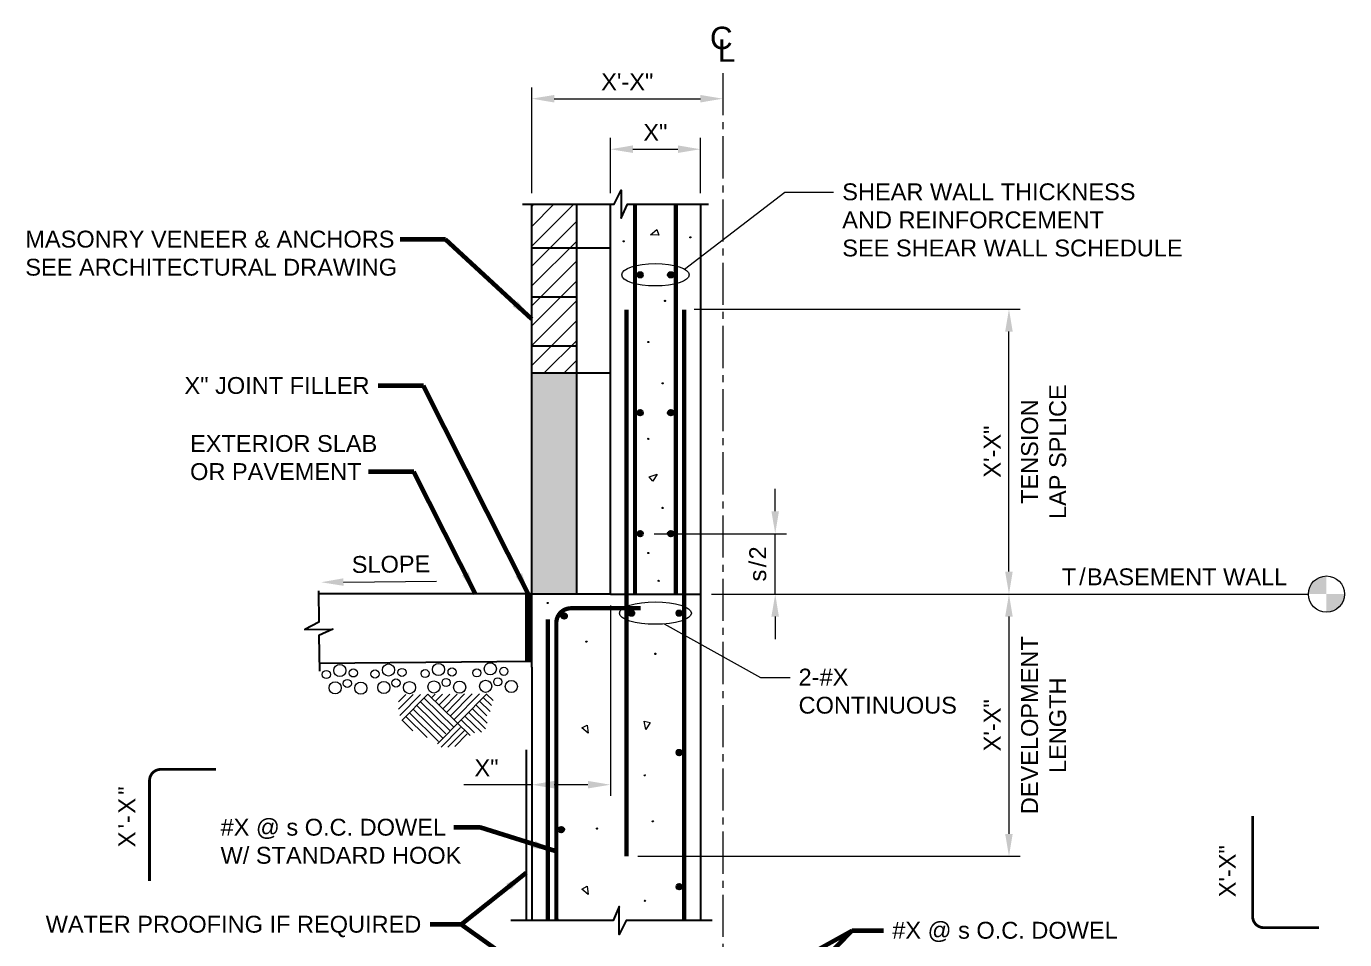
# Model space of a CAD drawing. Header units: inches. Extents: x -1073 to -933, y 1778 to 1941.
# Drawn here: x -1060.3 to -943, y 1860 to 1941.2 of the extents above; entities that cross this region are included whole.
import ezdxf

# ---------------------------------------------------------------- set-up
doc = ezdxf.new("R2010")
doc.units = ezdxf.units.IN
doc.header["$LTSCALE"] = 5
doc.header["$MEASUREMENT"] = 0
for name, pattern in [('CENTER', [2, 1.25, -0.25, 0.25, -0.25]), ('CENTER2', [1.125, 0.75, -0.125, 0.125, -0.125]), ('HIDDEN', [0.375, 0.25, -0.125])]:
    doc.linetypes.add(name, pattern=pattern)
for name, color, linetype, lineweight in [('S-ANNO-DIMS', 1, 'Continuous', 20), ('S-ANNO-TEXT', 7, 'Continuous', 20), ('S-DETL', 3, 'Continuous', 30), ('S-DETL-PATT', 7, 'Continuous', 15), ('S-GRID', 9, 'CENTER', 20)]:
    doc.layers.add(name, color=color, linetype=linetype, lineweight=lineweight)
doc.styles.add('Romans', font='arial.ttf')
doc.dimstyles.get("Standard").update_dxf_attribs({"dimtxt": 0.18, "dimasz": 0.18, "dimexe": 0.18, "dimexo": 0.0625, "dimgap": 0.09, "dimtad": 0, "dimtih": 1, "dimtoh": 1, "dimdec": 4, "dimzin": 0, "dimdsep": 46, "dimtxsty": 'Standard', "dimcen": 0.09, "dimadec": 0, "dimazin": 0, "dimtfac": 1, "dimtdec": 4, "dimtofl": 0, "dimtmove": 0, "dimatfit": 3, "dimfxl": 1, "dimtolj": 1, "dimtzin": 0, "dimarcsym": 0})

# ---------------------------------------------------------------- blocks, each defined once
blk = doc.blocks.new('*D0')
at = {"layer": 'Defpoints', "color": 0, "transparency": 16777216}
for p in [(-1008.35, 1890.71), (-1008.35, 1873.75), (-1015.35, 1861.67)]:
    blk.add_point(p, dxfattribs=at)
at = {"layer": 'S-ANNO-DIMS', "transparency": 16777216}
for p, q in [((-1008.35, 1889.71), (-1008.35, 1872.75)), ((-1015.35, 1873.75), (-1021.38, 1873.75)), ((-1010.35, 1873.75), (-1013.35, 1873.75))]:
    blk.add_line(p, q, dxfattribs=at)
for points in [[(-1013.35, 1874.09), (-1013.35, 1873.42), (-1015.35, 1873.75)], [(-1010.35, 1874.09), (-1010.35, 1873.42), (-1008.35, 1873.75)]]:
    blk.add_solid(points, dxfattribs=at)
at = {"layer": 'S-ANNO-DIMS', "transparency": 16777216, "insert": (-1019.37, 1875.25), "char_height": 1.5, "attachment_point": 5, "style": 'Romans'}
blk.add_mtext('\\A1;X"', dxfattribs=at)
blk = doc.blocks.new('*D3')
at = {"layer": 'Defpoints', "color": 0, "transparency": 16777216}
for p in [(-998.35, 1934.8), (-998.35, 1930.25), (-1015.35, 1925.4)]:
    blk.add_point(p, dxfattribs=at)
at = {"layer": 'S-ANNO-DIMS', "transparency": 16777216}
for p, q in [((-1015.35, 1926.4), (-1015.35, 1935.8)), ((-1013.35, 1934.8), (-1000.35, 1934.8))]:
    blk.add_line(p, q, dxfattribs=at)
for points in [[(-1013.35, 1935.13), (-1013.35, 1934.46), (-1015.35, 1934.8)], [(-1000.35, 1935.13), (-1000.35, 1934.46), (-998.35, 1934.8)]]:
    blk.add_solid(points, dxfattribs=at)
at = {"layer": 'S-ANNO-DIMS', "transparency": 16777216, "insert": (-1006.85, 1936.3), "char_height": 1.5, "attachment_point": 5, "style": 'Romans'}
blk.add_mtext('\\A1;X\'-X"', dxfattribs=at)
blk = doc.blocks.new('*D4')
at = {"layer": 'Defpoints', "color": 0, "transparency": 16777216}
for p in [(-1000.35, 1930.3), (-1008.35, 1925.4), (-1000.35, 1925.4)]:
    blk.add_point(p, dxfattribs=at)
at = {"layer": 'S-ANNO-DIMS', "transparency": 16777216}
for p, q in [((-1008.35, 1926.4), (-1008.35, 1931.3)), ((-1000.35, 1926.4), (-1000.35, 1931.3)), ((-1006.35, 1930.3), (-1002.35, 1930.3))]:
    blk.add_line(p, q, dxfattribs=at)
for points in [[(-1006.35, 1930.64), (-1006.35, 1929.97), (-1008.35, 1930.3)], [(-1002.35, 1930.64), (-1002.35, 1929.97), (-1000.35, 1930.3)]]:
    blk.add_solid(points, dxfattribs=at)
at = {"layer": 'S-ANNO-DIMS', "transparency": 16777216, "insert": (-1004.35, 1931.8), "char_height": 1.5, "attachment_point": 5, "style": 'Romans'}
blk.add_mtext('\\A1;X"', dxfattribs=at)
blk = doc.blocks.new('*D5')
at = {"layer": 'Defpoints', "color": 0, "transparency": 16777216}
for p in [(-1000.35, 1890.71), (-1006.91, 1867.38), (-972.9, 1867.38)]:
    blk.add_point(p, dxfattribs=at)
at = {"layer": 'S-ANNO-DIMS', "transparency": 16777216}
for p, q in [((-999.35, 1890.71), (-971.9, 1890.71)), ((-972.9, 1888.71), (-972.9, 1869.38)), ((-1005.91, 1867.38), (-971.9, 1867.38))]:
    blk.add_line(p, q, dxfattribs=at)
for points in [[(-973.24, 1888.71), (-972.57, 1888.71), (-972.9, 1890.71)], [(-973.24, 1869.38), (-972.57, 1869.38), (-972.9, 1867.38)]]:
    blk.add_solid(points, dxfattribs=at)
at = {"layer": 'S-ANNO-DIMS', "transparency": 16777216, "insert": (-974.4, 1879.04), "char_height": 1.5, "attachment_point": 5, "rotation": 90, "style": 'Romans'}
blk.add_mtext('\\A1;X\'-X"', dxfattribs=at)
blk = doc.blocks.new('*D7')
at = {"layer": 'Defpoints', "color": 0, "transparency": 16777216}
for p in [(-1001.9, 1916.07), (-972.9, 1916.07), (-1000.35, 1890.71)]:
    blk.add_point(p, dxfattribs=at)
at = {"layer": 'S-ANNO-DIMS', "transparency": 16777216}
for p, q in [((-1000.9, 1916.07), (-971.9, 1916.07)), ((-972.9, 1892.71), (-972.9, 1914.07)), ((-999.35, 1890.71), (-971.9, 1890.71))]:
    blk.add_line(p, q, dxfattribs=at)
for points in [[(-973.24, 1914.07), (-972.57, 1914.07), (-972.9, 1916.07)], [(-973.24, 1892.71), (-972.57, 1892.71), (-972.9, 1890.71)]]:
    blk.add_solid(points, dxfattribs=at)
at = {"layer": 'S-ANNO-DIMS', "transparency": 16777216, "insert": (-974.4, 1903.39), "char_height": 1.5, "attachment_point": 5, "rotation": 90, "style": 'Romans'}
blk.add_mtext('\\A1;X\'-X"', dxfattribs=at)
blk = doc.blocks.new('*D8')
at = {"layer": 'Defpoints', "color": 0, "transparency": 16777216}
for p in [(-1005.46, 1896.09), (-993.69, 1896.09), (-1000.35, 1890.71)]:
    blk.add_point(p, dxfattribs=at)
at = {"layer": 'S-ANNO-DIMS', "transparency": 16777216}
for p, q in [((-993.69, 1898.09), (-993.69, 1900.09)), ((-1004.46, 1896.09), (-992.69, 1896.09)), ((-993.69, 1890.71), (-993.69, 1896.09)), ((-999.35, 1890.71), (-992.69, 1890.71)), ((-993.69, 1888.71), (-993.69, 1886.71))]:
    blk.add_line(p, q, dxfattribs=at)
for points in [[(-994.03, 1898.09), (-993.36, 1898.09), (-993.69, 1896.09)], [(-994.03, 1888.71), (-993.36, 1888.71), (-993.69, 1890.71)]]:
    blk.add_solid(points, dxfattribs=at)
at = {"layer": 'S-ANNO-DIMS', "transparency": 16777216, "insert": (-995.24, 1893.4), "char_height": 1.5, "attachment_point": 5, "rotation": 90, "style": 'Romans'}
blk.add_mtext('\\A1;{\\T1.2;s/}2', dxfattribs=at)

msp = doc.modelspace()

# ---------------------------------------------------------------- hatches: boundary and pattern name
at = {"layer": 'S-ANNO-TEXT'}
h = msp.add_hatch(color=256, dxfattribs=at)
h.dxf.hatch_style = 1
h.paths.add_polyline_path([(-944.6606414, 1892.3251662, 0.4142135624), (-946.2742155, 1890.7115921), (-944.6606414, 1890.7115921)])
h = msp.add_hatch(color=256, dxfattribs=at)
h.dxf.hatch_style = 1
h.paths.add_polyline_path([(-943.0466781, 1890.7103183), (-944.6602522, 1890.7103183), (-944.6602522, 1889.0967442, 0.4142135624)])
at = {"layer": 'S-DETL'}
h = msp.add_hatch(color=256, dxfattribs=at)
h.dxf.hatch_style = 1
h.paths.add_polyline_path([(-1005.9643884, 1919.1239654, 1), (-1005.4643884, 1919.1239654, 1)])
h = msp.add_hatch(color=256, dxfattribs=at)
h.dxf.hatch_style = 1
h.paths.add_polyline_path([(-1002.7316068, 1919.1239654, -1), (-1003.2316068, 1919.1239654, -1)])
h = msp.add_hatch(color=256, dxfattribs=at)
h.dxf.hatch_style = 1
h.paths.add_polyline_path([(-1005.9643884, 1906.8522851, 1), (-1005.4643884, 1906.8522851, 1)])
h = msp.add_hatch(color=256, dxfattribs=at)
h.dxf.hatch_style = 1
h.paths.add_polyline_path([(-1002.7316068, 1906.8522851, -1), (-1003.2316068, 1906.8522851, -1)])
h = msp.add_hatch(color=256, dxfattribs=at)
h.dxf.hatch_style = 1
h.paths.add_polyline_path([(-1005.9643884, 1896.0918231, 1), (-1005.4643884, 1896.0918231, 1)])
h = msp.add_hatch(color=256, dxfattribs=at)
h.dxf.hatch_style = 1
h.paths.add_polyline_path([(-1002.7316068, 1896.0918231, -1), (-1003.2316068, 1896.0918231, -1)])
h = msp.add_hatch(color=256, dxfattribs=at)
h.dxf.hatch_style = 1
h.paths.add_polyline_path([(-1012.7167149, 1888.7613056, 1), (-1012.2167149, 1888.7613056, 1)])
h = msp.add_hatch(color=256, dxfattribs=at)
h.dxf.hatch_style = 1
h.paths.add_polyline_path([(-1006.7229976, 1889.0176935, 1), (-1006.2229976, 1889.0176935, 1)])
h = msp.add_hatch(color=256, dxfattribs=at)
h.dxf.hatch_style = 1
h.paths.add_polyline_path([(-1006.7229976, 1889.0176935, 1), (-1006.2229976, 1889.0176935, 1)])
h = msp.add_hatch(color=256, dxfattribs=at)
h.dxf.hatch_style = 1
h.paths.add_polyline_path([(-1002.4729976, 1889.0176935, 1), (-1001.9729976, 1889.0176935, 1)])
h = msp.add_hatch(color=256, dxfattribs=at)
h.dxf.hatch_style = 1
h.paths.add_polyline_path([(-1002.4729976, 1876.6154098, 1), (-1001.9729976, 1876.6154098, 1)])
h = msp.add_hatch(color=256, dxfattribs=at)
h.dxf.hatch_style = 1
h.paths.add_polyline_path([(-1012.4689961, 1869.7549559, -1), (-1012.9689961, 1869.7549559, -1)])
h = msp.add_hatch(color=256, dxfattribs=at)
h.dxf.hatch_style = 1
h.paths.add_polyline_path([(-1002.4729976, 1864.6735598, 1), (-1001.9729976, 1864.6735598, 1)])
at = {"layer": 'S-DETL-PATT'}
h = msp.add_hatch(dxfattribs=at)
h.set_pattern_fill('ANSI31', color=256, scale=10)
h.set_pattern_definition([(45, (-1566.9352, 2641.1052), (-0.8838835, 0.8838835), [])])
h.paths.add_polyline_path([(-1015.3479976, 1910.3814564), (-1011.3479976, 1910.3814564), (-1011.3479976, 1925.400086), (-1015.3479976, 1925.400086)])
h = msp.add_hatch(dxfattribs=at)
h.set_pattern_fill('AR-SAND', color=256, scale=0.25)
h.set_pattern_definition([(37.5, (0, 0), (-0.01574834, 0.48170594), [0, -0.38, 0, -0.425, 0, -0.40625]), (7.5, (0, 0), (0.44244418, 0.70553652), [0, -0.205, 0, -0.3425, 0, -0.13125]), (327.5, (-0.3075, 0), (0.778535465, 0.00141476), [0, -0.125, 0, -0.45, 0, -0.5875]), (317.5, (-0.3075, 0), (0.75153165, 0.2194189), [0, -0.0625, 0, -0.295, 0, -0.3375])])
h.paths.add_polyline_path([(-1011.3479976, 1910.3814564), (-1015.3479976, 1910.3814564), (-1015.3479976, 1890.7115921), (-1011.3479976, 1890.7115921)])

# ---------------------------------------------------------------- linework, layer by layer
at = {"layer": 'S-ANNO-TEXT'}
msp.add_line((-999.3479976, 1890.7115921), (-946.2742155, 1890.7115921), dxfattribs=at)
for points in [[(-1001.7689415, 1919.6314306), (-992.8273353, 1926.4867006), (-988.5056557, 1926.4867006)], [(-1032.0898255, 1891.7850956), (-1023.8084598, 1891.8615846)], [(-1003.5568186, 1888.0551109), (-995.0065502, 1883.3029938), (-992.3630691, 1883.3027037)]]:
    msp.add_lwpolyline(points, dxfattribs=at)
msp.add_circle((-944.6606414, 1890.7115921), 1.6135741, dxfattribs=at)
for centre, major_axis, ratio in [((-1004.3479976, 1919.1239654), (-3, 0), 0.3311416948), ((-1004.3479976, 1889.0176935), (-3.2, 0), 0.3104453389)]:
    msp.add_ellipse(centre, major_axis=major_axis, ratio=ratio, dxfattribs=at)
msp.add_solid([(-1032.0867469, 1891.4517765), (-1034.0897402, 1891.7666238), (-1032.0929041, 1892.1184147)], dxfattribs=at)
at = {"layer": 'S-DETL', "linetype": 'Continuous'}
for p, q in [((-1015.3479976, 1884.2115921), (-1015.3479976, 1925.400086)), ((-1011.3479976, 1890.7115921), (-1011.3479976, 1925.400086)), ((-1008.3479976, 1890.7115921), (-1008.3479976, 1925.400086)), ((-1003.7614229, 1925.400086), (-1003.2614229, 1925.400086)), ((-1000.3479976, 1925.400086), (-1000.3479976, 1861.6655429)), ((-1008.3479976, 1921.5006036), (-1015.3479976, 1921.5006036)), ((-1011.3479976, 1917.1378876), (-1015.3479976, 1917.1378876)), ((-1011.3479976, 1912.7751717), (-1015.3479976, 1912.7751717)), ((-1008.3479976, 1910.3814564), (-1015.3479976, 1910.3814564)), ((-1015.3479976, 1890.724285), (-1034.303181, 1890.724285)), ((-1015.8479976, 1884.724285), (-1015.8479976, 1890.724285)), ((-1015.7229976, 1884.724285), (-1015.7229976, 1890.647594)), ((-1015.5979976, 1884.724285), (-1015.5979976, 1890.6357298)), ((-1015.4729976, 1884.724285), (-1015.4729976, 1890.647594)), ((-1008.3479976, 1890.7115921), (-1015.3479976, 1890.7115921)), ((-1008.3479976, 1890.7115921), (-1000.3479976, 1890.7115921)), ((-1015.2894559, 1884.7245704), (-1034.2437384, 1884.5397717)), ((-1015.3479976, 1884.2115921), (-1015.3479976, 1861.6655429)), ((-1015.3479976, 1884.2115921), (-1015.3479976, 1861.6655429)), ((-1015.8479976, 1876.86073), (-1015.8479976, 1861.6655429))]:
    msp.add_line(p, q, dxfattribs=at)
at = {"layer": 'S-DETL'}
msp.add_line((-1012.3479976, 1921.5006036), (-1015.3479976, 1921.5006036), dxfattribs=at)
at = {"layer": 'S-DETL', "linetype": 'Continuous'}
for points in [[(-1016.1788899, 1925.400086), (-1008.0131661, 1925.400086), (-1007.3909812, 1926.6444558), (-1007.3909812, 1924.1557162), (-1006.8441194, 1925.400086), (-999.6321, 1925.400086)], [(-1034.3066191, 1890.9892718), (-1034.279478, 1888.2054769), (-1035.5177228, 1887.5711899), (-1033.0291015, 1887.5954532), (-1034.2680806, 1887.0364857), (-1034.2369304, 1883.8414953)], [(-999.2902376, 1861.6655429), (-1006.9413918, 1861.6655429), (-1007.5635767, 1860.4211731), (-1007.5635767, 1862.9099127), (-1008.1104385, 1861.6655429), (-1017.1969932, 1861.6655429)]]:
    msp.add_lwpolyline(points, dxfattribs=at)
at = {"layer": 'S-DETL', "const_width": 0.375}
for points in [[(-1006.1604976, 1925.400086), (-1006.1604976, 1890.7115921)], [(-1002.5228476, 1925.400086), (-1002.5228476, 1890.7115921)], [(-1006.9104976, 1867.3784029), (-1006.9104976, 1916.0386514)], [(-1001.7854976, 1916.0386514), (-1001.7854976, 1861.6389896)], [(-1013.9104976, 1861.6655429), (-1013.9104976, 1888.4551935)]]:
    msp.add_lwpolyline(points, dxfattribs=at)
msp.add_lwpolyline([(-1013.1537159, 1861.6655429), (-1013.16039, 1888.1422424, -0.4143142295), (-1011.8478901, 1889.4551935), (-1005.6504049, 1889.4551935)], format="xyb", dxfattribs=at)
at = {"layer": 'S-DETL', "lineweight": 25, "const_width": 0.25}
for points in [[(-1049.3409074, 1865.1814571), (-1049.3409074, 1874.1156229, -0.4142135624), (-1048.3409074, 1875.1156229), (-1043.4287095, 1875.1156229)], [(-951.2304526, 1870.9654553), (-951.2304526, 1862.0312895, 0.4142135624), (-950.2304526, 1861.0312895), (-945.3182547, 1861.0312895)]]:
    msp.add_lwpolyline(points, format="xyb", dxfattribs=at)
at = {"layer": 'S-DETL'}
for centre in [(-1005.7143884, 1919.1239654), (-1002.9816068, 1919.1239654), (-1005.7143884, 1906.8522851), (-1002.9816068, 1906.8522851), (-1005.7143884, 1896.0918231), (-1002.9816068, 1896.0918231), (-1012.4667149, 1888.7613056), (-1006.4729976, 1889.0176935), (-1006.4729976, 1889.0176935), (-1002.2229976, 1889.0176935), (-1002.2229976, 1876.6154098), (-1012.7189961, 1869.7549559), (-1002.2229976, 1864.6735598)]:
    msp.add_circle(centre, 0.25, dxfattribs=at)
at = {"layer": 'S-DETL', "linetype": 'Continuous'}
msp.add_ellipse((-1015.5979976, 1890.724285), major_axis=(0.25, 0), ratio=0.3542207071, start_param=3.1415926536, end_param=6.2831853072, dxfattribs=at)
at = {"layer": 'S-DETL-PATT'}
for p, q in [((-1023.7174553, 1877.3920105), (-1019.3472369, 1881.8482846)), ((-1022.6053601, 1879.849955), (-1020.6581548, 1881.8355035)), ((-1022.2744354, 1879.5254208), (-1020.0026958, 1881.841894)), ((-1027.206354, 1881.1161392), (-1026.5572856, 1881.7779887)), ((-1027.1999635, 1880.4606802), (-1025.9018266, 1881.7843793)), ((-1027.0840427, 1879.9169084), (-1025.2463676, 1881.7907698)), ((-1026.8881647, 1879.4546681), (-1024.5909087, 1881.7971603)), ((-1025.5645113, 1880.8043861), (-1022.9812382, 1878.2709907)), ((-1025.2399771, 1881.1353108), (-1022.5878469, 1878.5343962)), ((-1024.9154429, 1881.4662356), (-1022.280529, 1878.8822048)), ((-1024.5909087, 1881.7971603), (-1020.8371216, 1878.1158632)), ((-1024.2599839, 1881.4726261), (-1023.9354497, 1881.8035509)), ((-1023.9290592, 1881.1480919), (-1023.2799907, 1881.8099414)), ((-1023.5981344, 1880.8235577), (-1022.6245317, 1881.8163319)), ((-1023.2672096, 1880.4990234), (-1021.9690728, 1881.8227224)), ((-1022.9362849, 1880.1744892), (-1021.3136138, 1881.829113)), ((-1020.3208395, 1880.8555103), (-1019.3280653, 1879.8819077)), ((-1019.9963053, 1881.1864351), (-1019.0448386, 1880.2533342)), ((-1019.6717711, 1881.5173598), (-1018.9268677, 1880.7868332)), ((-1019.3790412, 1881.815854), (-1018.7890602, 1881.237258)), ((-1026.538114, 1879.8116118), (-1024.6433794, 1877.9534586)), ((-1026.2135798, 1880.1425365), (-1023.6303066, 1877.6091412)), ((-1025.8890456, 1880.4734613), (-1023.2885561, 1877.9231903)), ((-1021.6189764, 1879.5318113), (-1020.4437384, 1878.3792604)), ((-1021.2944422, 1879.8627361), (-1019.8265757, 1878.4232076)), ((-1020.969908, 1880.1936608), (-1019.4676089, 1878.7203728)), ((-1020.6453737, 1880.5245856), (-1019.3216747, 1879.2264487)), ((-1026.8626482, 1879.480687), (-1025.9146481, 1878.5509939)), ((-1023.4028864, 1877.0835082), (-1021.6810214, 1878.8392791)), ((-1022.8062274, 1877.0890277), (-1021.3375802, 1878.5865946)), ((-1022.1930308, 1877.1464509), (-1021.0957644, 1878.2653241))]:
    msp.add_line(p, q, dxfattribs=at)
at = {"layer": 'S-DETL-PATT', "flags": 128}
for points in [[(-1004.0549801, 1922.6490168), (-1004.78737, 1922.6802949), (-1004.2315278, 1923.1489368)], [(-1004.8982423, 1901.1593939), (-1004.1993232, 1901.3804943), (-1004.561359, 1900.7500057)], [(-1010.4152756, 1879.0646208), (-1010.3189003, 1878.3379261), (-1010.8769435, 1878.803945)], [(-1004.8146544, 1879.2974279), (-1005.2079369, 1878.6787987), (-1005.3358717, 1879.3944932)], [(-1010.4152756, 1864.7210516), (-1010.3189003, 1863.994357), (-1010.8769435, 1864.4603759)]]:
    msp.add_lwpolyline(points, close=True, dxfattribs=at)
for points in [[(-1007.1578995, 1922.0542092, -1), (-1007.1759033, 1922.1563141, -1)], [(-1001.2248682, 1922.407164, -1), (-1001.242872, 1922.5092689, -1)], [(-1003.4850729, 1916.7598927, -1), (-1003.5030767, 1916.8619975, -1)], [(-1004.968328, 1913.0891671, -1), (-1004.9863319, 1913.191272, -1)], [(-1003.6969672, 1909.4184415, -1), (-1003.714971, 1909.5205464, -1)], [(-1004.968328, 1904.4770798, -1), (-1004.9863319, 1904.5791847, -1)], [(-1003.6969672, 1898.3356733, -1), (-1003.714971, 1898.4377782, -1)], [(-1004.968328, 1894.311993, -1), (-1004.9863319, 1894.4140978, -1)], [(-1004.0501227, 1891.8413121, -1), (-1004.0681265, 1891.943417, -1)], [(-1013.9105796, 1889.8706303, -1), (-1013.9285834, 1889.9727352, -1)], [(-1010.4659726, 1886.427727, -1), (-1010.4839764, 1886.5298318, -1)], [(-1004.3439936, 1885.3455176, -1), (-1004.3619974, 1885.4476225, -1)], [(-1005.2798612, 1874.5409554, -1), (-1005.2978651, 1874.6430603, -1)], [(-1004.5724255, 1870.4401749, -1), (-1004.5904293, 1870.5422798, -1)], [(-1009.5244811, 1869.8038484, -1), (-1009.5424849, 1869.9059532, -1)], [(-1005.2798612, 1863.3698622, -1), (-1005.2978651, 1863.4719671, -1)]]:
    msp.add_lwpolyline(points, format="xyb", close=True, dxfattribs=at)
at = {"layer": 'S-DETL-PATT'}
for centre, radius in [((-1032.4169725, 1883.9174206), 0.5399784), ((-1028.0882122, 1883.9596247), 0.5399784), ((-1023.6346966, 1884.0030452), 0.5399784), ((-1019.0340898, 1884.0623994), 0.5399784), ((-1017.8328693, 1883.8419842), 0.3599856), ((-1033.6125357, 1883.557574), 0.3599856), ((-1031.7483421, 1882.7634933), 0.3599856), ((-1031.215752, 1883.6970054), 0.3599856), ((-1029.2837753, 1883.5997782), 0.3599856), ((-1027.4195818, 1882.8056974), 0.3599856), ((-1026.8869917, 1883.7392095), 0.3599856), ((-1024.8302598, 1883.6431987), 0.3599856), ((-1022.9660662, 1882.8491179), 0.3599856), ((-1022.4334761, 1883.78263), 0.3599856), ((-1020.2296529, 1883.7025529), 0.3599856), ((-1019.4445936, 1882.5111354), 0.5399784), ((-1018.3654594, 1882.9084721), 0.3599856), ((-1017.1621668, 1882.4947631), 0.5399784), ((-1032.8274764, 1882.3661566), 0.5399784), ((-1030.5450496, 1882.3497843), 0.5399784), ((-1028.498716, 1882.4083608), 0.5399784), ((-1026.2162892, 1882.3919885), 0.5399784), ((-1024.0452005, 1882.4517812), 0.5399784), ((-1021.7627737, 1882.4354089), 0.5399784)]:
    msp.add_circle(centre, radius, dxfattribs=at)
at = {"layer": 'S-GRID', "linetype": 'CENTER2'}
msp.add_line((-998.3479976, 1937.080647), (-998.3479976, 1810.5280758), dxfattribs=at)

# ---------------------------------------------------------------- texts
at = {"layer": 'S-ANNO-DIMS', "char_height": 1.499999989, "attachment_point": 2, "rotation": 90, "style": 'Romans'}
for s, insert in [('\\A1;TENSION\\PLAP SPLICE', (-971.819875, 1903.3883984)), ('\\A1;DEVELOPMENT\\PLENGTH', (-971.819875, 1879.0449975))]:
    msp.add_mtext(s, dxfattribs=dict(at, insert=insert))
at = {"layer": 'S-ANNO-TEXT', "linetype": 'HIDDEN', "style": 'Romans'}
for s, p in [('C', (-999.4964448, 1939.2052539)), ('L', (-998.793002, 1938.080647))]:
    msp.add_text(s, height=2, dxfattribs=at).set_placement(p)
at = {"layer": 'S-ANNO-TEXT', "style": 'Romans'}
for s, insert, char_height, attachment_point in [('\\A1;SHEAR WALL THICKNESS \\PAND REINFORCEMENT \\PSEE SHEAR WALL SCHEDULE', (-987.7295643, 1927.262792), 1.499999989, 1), ('\\A1;MASONRY VENEER & ANCHORS\\PSEE ARCHITECTURAL DRAWING', (-1060.3899788, 1923.0535032), 1.499999989, 1), ('\\A1;X" JOINT FILLER', (-1029.7719025, 1910.0274104), 1.499999989, 3), ('\\A1;EXTERIOR SLAB\\POR PAVEMENT', (-1045.7355472, 1904.8653006), 1.499999989, 1), ('\\A1;2-#X\\PCONTINUOUS', (-991.6130691, 1884.0787951), 1.49999999, 1), ('\\A1;#X @ s O.C. DOWEL\\PW/ STANDARD HOOK', (-1043.0238143, 1870.7201144), 1.499999989, 1), ('\\A1;WATER PROOFING IF REQUIRED', (-1025.1680845, 1862.0870995), 1.499999989, 3), ('\\A1;#X @ s O.C. DOWEL \\PW/ STANDARD{\\A0; HOOK EACH FACE \\PTO MATCH WALL VERTICALS}', (-983.2830344, 1861.5496993), 1.499999989, 1)]:
    msp.add_mtext(s, dxfattribs=dict(at, insert=insert, char_height=char_height, attachment_point=attachment_point))
at = {"layer": 'S-ANNO-TEXT', "attachment_point": 1, "style": 'Romans'}
for s, insert, char_height, rotation in [('\\A1;SLOPE', (-1031.3611202, 1894.0941071), 1.49999999, 0.529184506), ('\\A1;{\\T1.2;X\'-X"}', (-1052.1073179, 1868.1842991), 1.499999989, 90), ('\\A1;X\'-X"', (-954.2304526, 1863.7335361), 1.49999999, 90)]:
    msp.add_mtext(s, dxfattribs=dict(at, insert=insert, char_height=char_height, rotation=rotation))
at = {"layer": 'S-ANNO-TEXT', "insert": (-968.1967938, 1893.0025198), "char_height": 1.499999989, "attachment_point": 1, "line_spacing_factor": 1.2, "style": 'Romans'}
msp.add_mtext('\\A1;{\\T1.2;T/}BASEMENT WALL ', dxfattribs=at)

# ---------------------------------------------------------------- dimensions: what is measured, and where the dimension line sits
at = {"layer": 'S-ANNO-DIMS'}
for base, p1, p2, text, override, picture, middle in [((-998.3479976, 1934.7967584), (-1015.3479976, 1925.400086), (-998.3479976, 1930.2528888), 'X\'-X"', {"dimscale": 16, "dimtxt": 0.09375, "dimasz": 0.125, "dimexe": 0.0625, "dimgap": 0.0625, "dimtih": 0, "dimtoh": 0, "dimdec": 5, "dimlfac": 1, "dimrnd": 0.03125, "dimzin": 7, "dimlunit": 4, "dimtxsty": 'Romans', "dimcen": 0.125, "dimse2": 1, "dimclrd": 256, "dimclre": 256, "dimclrt": 256, "dimadec": 4, "dimtdec": 5, "dimtofl": 1, "dimtvp": 1, "dimfrac": 2, "dimtzin": 3, "dimlwd": 65535, "dimlwe": 65535}, '*D3', (-1006.8479976, 1934.7967584)), ((-1000.3479976, 1930.3018176), (-1008.3479976, 1925.400086), (-1000.3479976, 1925.400086), 'X"', {"dimscale": 16, "dimtxt": 0.09375, "dimasz": 0.125, "dimexe": 0.0625, "dimgap": 0.0625, "dimtih": 0, "dimtoh": 0, "dimdec": 5, "dimlfac": 1, "dimrnd": 0.03125, "dimzin": 7, "dimlunit": 4, "dimtxsty": 'Romans', "dimcen": 0.125, "dimse2": 0, "dimclrd": 256, "dimclre": 256, "dimclrt": 256, "dimadec": 4, "dimtdec": 5, "dimtofl": 1, "dimtvp": 1, "dimfrac": 2, "dimtzin": 3, "dimlwd": 65535, "dimlwe": 65535}, '*D4', (-1004.3479976, 1930.3018176)), ((-1008.3479976, 1873.7522776), (-1015.3479976, 1861.6655429), (-1008.3479976, 1890.7115921), 'X"', {"dimscale": 16, "dimtxt": 0.09375, "dimasz": 0.125, "dimexe": 0.0625, "dimgap": 0.0625, "dimtih": 0, "dimtoh": 0, "dimdec": 5, "dimlfac": 1, "dimrnd": 0.03125, "dimzin": 7, "dimlunit": 4, "dimtxsty": 'Romans', "dimcen": 0.125, "dimse1": 1, "dimclrd": 256, "dimclre": 256, "dimclrt": 256, "dimadec": 4, "dimtdec": 5, "dimtofl": 1, "dimtvp": 1, "dimfrac": 2, "dimtzin": 3, "dimlwd": 65535, "dimlwe": 65535}, '*D0', (-1019.3650508, 1873.7522776))]:
    dim = msp.add_linear_dim(base=base, p1=p1, p2=p2, text=text, dimstyle='Standard', override=override, dxfattribs=at)
    dim.commit()
    dim.dimension.update_dxf_attribs({"geometry": picture, "text_midpoint": middle, "dimtype": 128})
for base, p2, text, picture, middle in [((-972.9032084, 1916.0652047), (-1001.9011613, 1916.0652047), 'X\'-X"', '*D7', (-972.9032084, 1903.3883984)), ((-993.6924724, 1896.0918231), (-1005.4643884, 1896.0918231), '{\\T1.2;s/}2', '*D8', (-993.6924724, 1893.4017076)), ((-972.9032084, 1867.3784029), (-1006.9104976, 1867.3784029), 'X\'-X"', '*D5', (-972.9032084, 1879.0449975))]:
    dim = msp.add_linear_dim(base=base, p1=(-1000.3479976, 1890.7115921), p2=p2, angle=90, text=text, dimstyle='Standard', override={"dimscale": 16, "dimtxt": 0.09375, "dimasz": 0.125, "dimexe": 0.0625, "dimgap": 0.0625, "dimtih": 0, "dimtoh": 0, "dimdec": 5, "dimlfac": 1, "dimrnd": 0.03125, "dimzin": 7, "dimlunit": 4, "dimtxsty": 'Romans', "dimcen": 0.125, "dimclrd": 256, "dimclre": 256, "dimclrt": 256, "dimadec": 4, "dimtdec": 5, "dimtofl": 1, "dimtvp": 1, "dimfrac": 2, "dimtzin": 3, "dimlwd": 65535, "dimlwe": 65535}, dxfattribs=at)
    dim.commit()
    dim.dimension.update_dxf_attribs({"geometry": picture, "text_midpoint": middle, "dimtype": 128})

# ---------------------------------------------------------------- leaders
at = {"layer": 'S-ANNO-TEXT'}
for points in [[(-1015.3479976, 1915.1817668), (-1023.0174762, 1922.2769002), (-1027.0431168, 1922.2769002)], [(-1015.5979976, 1890.6357298), (-1024.9696588, 1909.2508074), (-1028.9952995, 1909.2508074)], [(-1020.3587984, 1890.724285), (-1025.8358891, 1901.6035161), (-1029.8615297, 1901.6035161)], [(-1013.2377602, 1867.8359628), (-1019.945363, 1869.944023), (-1022.2852401, 1869.944023)], [(-1015.8479976, 1865.9056129), (-1021.6177788, 1861.3104965), (-1024.3914815, 1861.3104965)], [(-1015.8479976, 1857.1932881), (-1021.6177788, 1861.3104965), (-1024.3914815, 1861.3104965)], [(-1012.9729976, 1846.3141603), (-986.8328285, 1860.7736079), (-984.0591258, 1860.7736079)], [(-1002.3479976, 1844.9835837), (-986.8328285, 1860.7736079), (-984.0591258, 1860.7736079)]]:
    msp.add_leader(points, dimstyle='Standard', override={"dimscale": 16, "dimtxt": 0.09375, "dimasz": 0.125, "dimexe": 0.0625, "dimgap": 0.0625, "dimtad": 0, "dimtih": 0, "dimtoh": 0, "dimdec": 5, "dimlfac": 16, "dimrnd": 0.03125, "dimzin": 7, "dimlunit": 4, "dimtxsty": 'Romans', "dimcen": 0.125, "dimclrd": 256, "dimclre": 256, "dimclrt": 256, "dimadec": 4, "dimtdec": 5, "dimtofl": 1, "dimtvp": 1, "dimfrac": 2, "dimtzin": 3, "dimlwd": 65535, "dimlwe": 65535}, dxfattribs=at)

doc.saveas('drawing.dxf')
